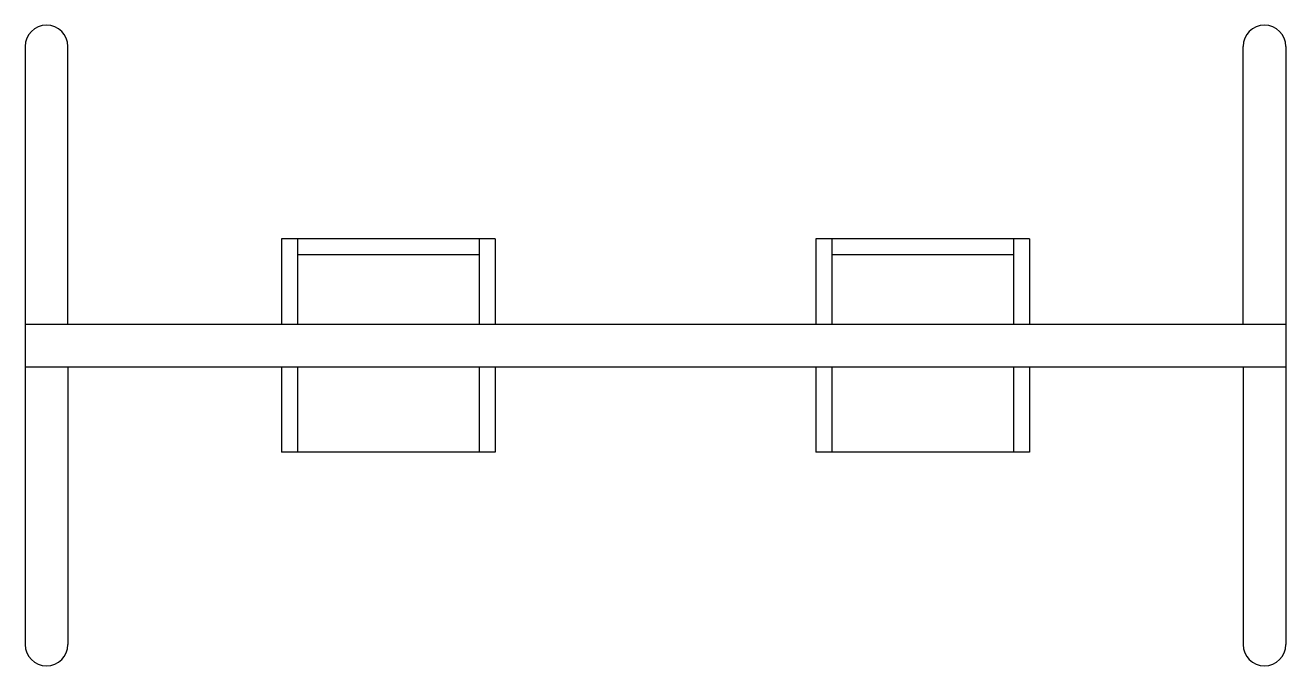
# Model space of a CAD drawing. Header units: millimetres. Extents: x 1483.45 to 1485.81, y 1340.95 to 1342.15.
import ezdxf

# ---------------------------------------------------------------- set-up
doc = ezdxf.new("R2010")
doc.units = ezdxf.units.MM
doc.header["$LTSCALE"] = 10
doc.layers.add('Playground', color=2, linetype='Continuous')

msp = doc.modelspace()

# ---------------------------------------------------------------- linework, layer by layer
at = {"layer": 'Playground'}
for p, q in [((1483.4491, 1342.1079), (1483.4491, 1340.9879)), ((1483.5291, 1341.5879), (1483.5291, 1342.1079)), ((1485.7291, 1341.5879), (1485.7291, 1342.1079)), ((1485.8091, 1342.1079), (1485.8091, 1340.9879)), ((1484.3291, 1341.7479), (1483.9291, 1341.7479)), ((1483.9291, 1341.7479), (1483.9291, 1341.5879)), ((1483.9591, 1341.7479), (1483.9591, 1341.5879)), ((1484.2991, 1341.7479), (1484.2991, 1341.5879)), ((1484.3291, 1341.7479), (1484.3291, 1341.5879)), ((1485.3291, 1341.7479), (1484.9291, 1341.7479)), ((1484.9291, 1341.7479), (1484.9291, 1341.5879)), ((1484.9591, 1341.7479), (1484.9591, 1341.5879)), ((1485.2991, 1341.7479), (1485.2991, 1341.5879)), ((1485.3291, 1341.7479), (1485.3291, 1341.5879)), ((1484.2991, 1341.7179), (1483.9591, 1341.7179)), ((1485.2991, 1341.7179), (1484.9591, 1341.7179)), ((1483.4491, 1341.5879), (1485.8091, 1341.5879)), ((1483.4491, 1341.5079), (1485.8091, 1341.5079)), ((1483.5291, 1341.5079), (1483.5291, 1340.9879)), ((1483.9291, 1341.5079), (1483.9291, 1341.3479)), ((1483.9591, 1341.5079), (1483.9591, 1341.3479)), ((1484.2991, 1341.5079), (1484.2991, 1341.3479)), ((1484.3291, 1341.5079), (1484.3291, 1341.3479)), ((1484.9291, 1341.5079), (1484.9291, 1341.3479)), ((1484.9591, 1341.5079), (1484.9591, 1341.3479)), ((1485.2991, 1341.5079), (1485.2991, 1341.3479)), ((1485.3291, 1341.5079), (1485.3291, 1341.3479)), ((1485.7291, 1341.5079), (1485.7291, 1340.9879)), ((1484.3291, 1341.3479), (1483.9291, 1341.3479)), ((1485.3291, 1341.3479), (1484.9291, 1341.3479))]:
    msp.add_line(p, q, dxfattribs=at)
for centre, start, end in [((1483.4891, 1342.1079), 0, 180), ((1485.7691, 1342.1079), 0, 180), ((1483.4891, 1340.9879), 180, 0), ((1485.7691, 1340.9879), 180, 0)]:
    msp.add_arc(centre, 0.04, start, end, dxfattribs=at)

doc.saveas('drawing.dxf')
